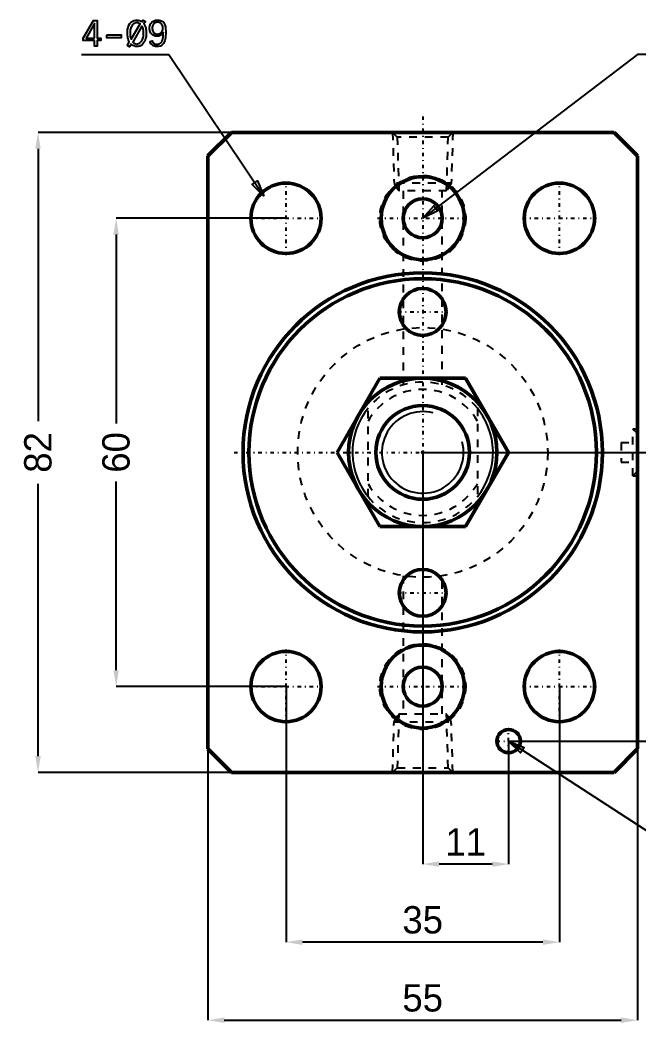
# Model space of a CAD drawing. Header units: millimetres. Extents: x -52 to 298, y -275 to 56.
# Drawn here: x -51.5 to 27.7, y -73.1 to 55.4 of the extents above; entities that cross this region are included whole.
import ezdxf

# ---------------------------------------------------------------- set-up
doc = ezdxf.new("R2010")
doc.units = ezdxf.units.MM
doc.linetypes.add('Center', pattern=[1.5, 0.45, -0.5, 0.05, -0.5])
doc.linetypes.add('Dashed', pattern=[2, 1, -1])
for name, color, linetype, lineweight in [('2d ConnectionPoints', 7, 'Continuous', 50), ('AM_0', 7, 'Continuous', 50), ('AM_5', 3, 'Continuous', 25), ('AM_7', 7, 'Center', 25), ('AM_9', 6, 'Dashed', 25)]:
    doc.layers.add(name, color=color, linetype=linetype, lineweight=lineweight)
doc.dimstyles.new('ISO-25', dxfattribs={"dimtxt": 2.5, "dimasz": 2.5, "dimexe": 1.25, "dimexo": 0.625, "dimtad": 1, "dimtxsty": 'Standard', "dimcen": 2.5, "dimadec": 0, "dimazin": 0, "dimtfac": 1, "dimtmove": 0, "dimatfit": 3, "dimfxl": 1, "dimarcsym": 0})

# ---------------------------------------------------------------- blocks, each defined once
blk = doc.blocks.new('1_JEXP_32_50ST_EX_rod_0_in_JEXP_FC_H_32_50ST_EX__0__0')
at = {"layer": 'AM_0'}
for p, q in [((-10.97, 0), (-5.48, 9.5)), ((-5.48, 9.5), (5.48, 9.5)), ((5.48, 9.5), (10.97, 0)), ((-5.48, -9.5), (-10.97, 0)), ((10.97, 0), (5.48, -9.5)), ((5.48, -9.5), (-5.48, -9.5))]:
    blk.add_line(p, q, dxfattribs=at)
for radius in [9.5, 6]:
    blk.add_circle((0, 0), radius, dxfattribs=at)
at = {"layer": 'AM_5'}
blk.add_arc((0, 0), 5.23, 75, 15, dxfattribs=at)
at = {"layer": 'AM_9'}
for p, q in [((-7, -5.66), (-7, 5.66)), ((7, 5.66), (7, -5.66))]:
    blk.add_line(p, q, dxfattribs=at)
for points in [[(-7, 5.66), (-7.47, 5.03), (-7.88, 4.36), (-8.23, 3.65), (-8.51, 2.92), (-8.73, 2.17), (-8.89, 1.4), (-8.98, 0.62), (-9, -0.17), (-8.95, -0.95), (-8.83, -1.73), (-8.65, -2.49), (-8.4, -3.23), (-8.09, -3.95), (-7.71, -4.64), (-7.28, -5.3), (-7, -5.66)], [(7, -5.66), (7.47, -5.03), (7.88, -4.36), (8.23, -3.65), (8.51, -2.92), (8.73, -2.17), (8.89, -1.4), (8.98, -0.62), (9, 0.17), (8.95, 0.95), (8.83, 1.73), (8.65, 2.49), (8.4, 3.23), (8.09, 3.95), (7.71, 4.64), (7.28, 5.3), (7, 5.66)]]:
    blk.add_lwpolyline(points, dxfattribs=at)
for radius, start, end in [(9, 38.9424, 141.0576), (8.07, 29.8085, 150.1915), (8.07, 209.8085, 330.1915), (9, 218.9424, 321.0576)]:
    blk.add_arc((0, 0), radius, start, end, dxfattribs=at)
blk = doc.blocks.new('2_JEXP_FC_H_32_50ST_body_0_in_JEXP_FC_H_32_50ST_EX__0__0')
at = {"layer": 'AM_0'}
for p, q in [((-24.5, 41), (-27.5, 38)), ((24.5, 41), (-24.5, 41)), ((27.5, 38), (24.5, 41)), ((-27.5, 38), (-27.5, -38)), ((27.5, -38), (27.5, 38)), ((-27.5, -38), (-24.5, -41)), ((24.5, -41), (27.5, -38)), ((-24.5, -41), (24.5, -41))]:
    blk.add_line(p, q, dxfattribs=at)
for centre, radius in [((0, 30), 5.32), ((-17.5, 30), 4.5), ((17.5, 30), 4.5), ((0, 30), 2.5), ((0, 0), 23), ((0, 0), 22.25), ((0, 18), 3), ((0, -18), 3), ((-17.5, -30), 4.5), ((0, -30), 5.32), ((17.5, -30), 4.5), ((0, -30), 2.5), ((11, -37), 1.5)]:
    blk.add_circle(centre, radius, dxfattribs=at)
at = {"layer": 'AM_5', "linetype": 'Dashed'}
for p, q in [((-3.86, 41), (-3.66, 34.5)), ((3.86, 41), (3.66, 34.5)), ((3.66, 34.5), (-3.66, 34.5)), ((-3.66, 34.5), (-3.05, 33.5)), ((3.66, 34.5), (3.05, 33.5)), ((-3.86, -41), (-3.66, -34.5)), ((-3.66, -34.5), (-3.05, -33.5)), ((-3.66, -34.5), (3.66, -34.5)), ((3.66, -34.5), (3.05, -33.5)), ((3.86, -41), (3.66, -34.5))]:
    blk.add_line(p, q, dxfattribs=at)
at = {"layer": 'AM_7'}
for p, q in [((0, 43.05), (0, -42.35)), ((-17.5, 25.27), (-17.5, 34.72)), ((17.5, 25.27), (17.5, 34.72)), ((-22.23, 30), (-12.78, 30)), ((-5.78, 30), (5.77, 30)), ((12.78, 30), (22.23, 30)), ((-3.15, 18), (3.15, 18)), ((-24.15, 0), (24.15, 0)), ((26.87, 0), (27.53, 0)), ((-3.15, -18), (3.15, -18)), ((-17.5, -34.72), (-17.5, -25.27)), ((17.5, -34.72), (17.5, -25.27)), ((-22.23, -30), (-12.78, -30)), ((-5.78, -30), (5.77, -30)), ((12.78, -30), (22.23, -30)), ((11, -38.58), (11, -35.42)), ((9.42, -37), (12.57, -37))]:
    blk.add_line(p, q, dxfattribs=at)
at = {"layer": 'AM_9'}
for p, q in [((-3.86, 41), (-3.26, 40.4)), ((-3.26, 40.4), (-3.05, 33.5)), ((3.26, 40.4), (-3.26, 40.4)), ((3.05, 33.5), (3.26, 40.4)), ((3.26, 40.4), (3.86, 41)), ((3.05, 33.5), (-3.05, 33.5)), ((-2.5, 33.5), (-2.5, 8.65)), ((2.5, 8.65), (2.5, 33.5)), ((27.4, 2.5), (26.9, 3)), ((26.9, -3), (26.9, 3)), ((27.5, 3), (26.9, 3)), ((27.4, -2.5), (27.4, 2.5)), ((25.4, 1.25), (27.4, 1.25)), ((25.4, 1.25), (25.4, -1.25)), ((25.4, 0), (27.4, 0)), ((25.4, -1.25), (27.4, -1.25)), ((26.9, -3), (27.4, -2.5)), ((26.9, -3), (27.5, -3)), ((-2.5, -15.8), (-2.5, -33.5)), ((2.5, -33.5), (2.5, -15.8)), ((-3.05, -33.5), (-3.26, -40.4)), ((-3.05, -33.5), (3.05, -33.5)), ((3.26, -40.4), (3.05, -33.5)), ((-3.26, -40.4), (-3.86, -41)), ((-3.26, -40.4), (3.26, -40.4)), ((3.86, -41), (3.26, -40.4))]:
    blk.add_line(p, q, dxfattribs=at)
for centre, radius in [((0, 30), 5.5), ((0, 0), 16), ((0, -30), 5.5)]:
    blk.add_circle(centre, radius, dxfattribs=at)
blk = doc.blocks.new('*D3')
at = {"layer": 'AM_5', "color": 0, "lineweight": -2}
for p, q in [((0, 0), (0, -52.75)), ((11, -37), (11, -52.75)), ((8.9, -52.75), (2.1, -52.75))]:
    blk.add_line(p, q, dxfattribs=at)
at = {"layer": 'AM_5', "color": 0}
for points in [[(2.1, -52.4), (2.1, -53.1), (0, -52.75)], [(8.9, -53.1), (8.9, -52.4), (11, -52.75)]]:
    blk.add_solid(points, dxfattribs=at)
at = {"layer": 'Defpoints', "color": 0}
for p in [(0, 0), (11, -37), (0, -52.75)]:
    blk.add_point(p, dxfattribs=at)
at = {"layer": 'AM_5', "color": 0, "insert": (5.5, -49.91), "char_height": 3.5, "attachment_point": 5}
blk.add_mtext('11', dxfattribs=at)
blk = doc.blocks.new('*D4')
at = {"layer": 'AM_5', "color": 0, "lineweight": -2}
for p, q in [((-17.5, -30), (-17.5, -62.75)), ((17.5, -30), (17.5, -62.75)), ((15.4, -62.75), (-15.4, -62.75))]:
    blk.add_line(p, q, dxfattribs=at)
at = {"layer": 'AM_5', "color": 0}
for points in [[(-15.4, -62.4), (-15.4, -63.1), (-17.5, -62.75)], [(15.4, -63.1), (15.4, -62.4), (17.5, -62.75)]]:
    blk.add_solid(points, dxfattribs=at)
at = {"layer": 'Defpoints', "color": 0}
for p in [(-17.5, -30), (17.5, -30), (-17.5, -62.75)]:
    blk.add_point(p, dxfattribs=at)
at = {"layer": 'AM_5', "color": 0, "insert": (0, -59.91), "char_height": 3.5, "attachment_point": 5}
blk.add_mtext('35', dxfattribs=at)
blk = doc.blocks.new('*D5')
at = {"layer": 'AM_5', "color": 0, "lineweight": -2}
for p, q in [((-27.5, -38), (-27.5, -72.75)), ((27.5, -38), (27.5, -72.75)), ((-25.4, -72.75), (25.4, -72.75))]:
    blk.add_line(p, q, dxfattribs=at)
at = {"layer": 'AM_5', "color": 0}
for points in [[(-25.4, -72.4), (-25.4, -73.1), (-27.5, -72.75)], [(25.4, -73.1), (25.4, -72.4), (27.5, -72.75)]]:
    blk.add_solid(points, dxfattribs=at)
at = {"layer": 'Defpoints', "color": 0}
for p in [(-27.5, -38), (27.5, -38), (27.5, -72.75)]:
    blk.add_point(p, dxfattribs=at)
at = {"layer": 'AM_5', "color": 0, "insert": (0, -69.91), "char_height": 3.5, "attachment_point": 5}
blk.add_mtext('55', dxfattribs=at)
blk = doc.blocks.new('*D6')
at = {"layer": 'AM_5', "color": 0, "lineweight": -2}
for p, q in [((-17.5, 30), (-39.25, 30)), ((-39.25, 27.9), (-39.25, 3.71)), ((-39.25, -27.9), (-39.25, -3.71)), ((-17.5, -30), (-39.25, -30))]:
    blk.add_line(p, q, dxfattribs=at)
at = {"layer": 'AM_5', "color": 0}
for points in [[(-38.9, 27.9), (-39.6, 27.9), (-39.25, 30)], [(-39.6, -27.9), (-38.9, -27.9), (-39.25, -30)]]:
    blk.add_solid(points, dxfattribs=at)
at = {"layer": 'Defpoints', "color": 0}
for p in [(-17.5, 30), (-39.25, -30), (-17.5, -30)]:
    blk.add_point(p, dxfattribs=at)
at = {"layer": 'AM_5', "color": 0, "insert": (-39.25, 0), "char_height": 3.5, "attachment_point": 5, "rotation": 90}
blk.add_mtext('60', dxfattribs=at)
blk = doc.blocks.new('*D7')
at = {"layer": 'AM_5', "color": 0, "lineweight": -2}
for p, q in [((-24.5, 41), (-49.25, 41)), ((-49.25, 38.9), (-49.25, 4.01)), ((-49.25, -38.9), (-49.25, -4.01)), ((-24.5, -41), (-49.25, -41))]:
    blk.add_line(p, q, dxfattribs=at)
at = {"layer": 'AM_5', "color": 0}
for points in [[(-48.9, 38.9), (-49.6, 38.9), (-49.25, 41)], [(-49.6, -38.9), (-48.9, -38.9), (-49.25, -41)]]:
    blk.add_solid(points, dxfattribs=at)
at = {"layer": 'Defpoints', "color": 0}
for p in [(-24.5, 41), (-49.25, -41), (-24.5, -41)]:
    blk.add_point(p, dxfattribs=at)
at = {"layer": 'AM_5', "color": 0, "insert": (-49.25, 0), "char_height": 3.5, "attachment_point": 5, "rotation": 90}
blk.add_mtext('82', dxfattribs=at)
blk = doc.blocks.new('*D8')
at = {"layer": 'AM_5', "color": 0, "lineweight": -2}
for p, q in [((0, 0), (39.25, 0)), ((39.25, -2.1), (39.25, -14.49)), ((39.25, -34.9), (39.25, -22.51)), ((11, -37), (39.25, -37))]:
    blk.add_line(p, q, dxfattribs=at)
at = {"layer": 'AM_5', "color": 0}
for points in [[(39.6, -2.1), (38.9, -2.1), (39.25, 0)], [(38.9, -34.9), (39.6, -34.9), (39.25, -37)]]:
    blk.add_solid(points, dxfattribs=at)
at = {"layer": 'Defpoints', "color": 0}
for p in [(0, 0), (39.25, 0), (11, -37)]:
    blk.add_point(p, dxfattribs=at)
at = {"layer": 'AM_5', "color": 0, "insert": (39.25, -18.5), "char_height": 3.5, "attachment_point": 5, "rotation": 90}
blk.add_mtext('37', dxfattribs=at)

msp = doc.modelspace()

# ---------------------------------------------------------------- linework, layer by layer
at = {"layer": '2d ConnectionPoints'}
msp.add_point((0, 0), dxfattribs=at)
at = {"layer": 'AM_5'}
for p, q in [((-43.7, 51), (-32.5, 51)), ((-32.5, 51), (-20.328, 32.828)), ((27.5, 51), (0, 30)), ((80.7, 51), (27.5, 51)), ((32.5, -51), (11, -37))]:
    msp.add_line(p, q, dxfattribs=at)
for points in [[(-42.003, 52.778), (-43.477, 52.778), (-43.477, 53.074), (-42.135, 55.349), (-41.684, 55.349), (-41.684, 53.085), (-41.193, 53.085), (-41.193, 52.778), (-41.684, 52.778), (-41.684, 52.05), (-42.003, 52.05), (-42.003, 52.778)], [(-37.559, 52.591), (-37.559, 52.591), (-37.606, 52.686), (-37.668, 52.837), (-37.668, 52.837), (-37.719, 52.999), (-37.746, 53.114), (-37.746, 53.114), (-37.769, 53.232), (-37.793, 53.414), (-37.793, 53.414), (-37.806, 53.602), (-37.809, 53.731), (-37.809, 53.731), (-37.803, 53.926), (-37.773, 54.199), (-37.773, 54.199), (-37.717, 54.45), (-37.665, 54.605), (-37.665, 54.605), (-37.603, 54.748), (-37.49, 54.938), (-37.49, 54.938), (-37.354, 55.098), (-37.25, 55.187), (-37.25, 55.187), (-37.137, 55.262), (-36.952, 55.342), (-36.952, 55.342), (-36.748, 55.386), (-36.601, 55.394), (-36.601, 55.394), (-36.451, 55.386), (-36.242, 55.34), (-36.242, 55.34), (-36.051, 55.254), (-35.934, 55.176), (-35.809, 55.397), (-35.509, 55.224), (-35.688, 54.91), (-35.688, 54.91), (-35.632, 54.819), (-35.559, 54.671), (-35.559, 54.671), (-35.498, 54.507), (-35.464, 54.39), (-35.464, 54.39), (-35.437, 54.267), (-35.407, 54.073), (-35.407, 54.073), (-35.391, 53.869), (-35.388, 53.727), (-35.388, 53.727), (-35.394, 53.539), (-35.421, 53.271), (-35.421, 53.271), (-35.473, 53.018), (-35.521, 52.858), (-35.521, 52.858), (-35.58, 52.707), (-35.689, 52.506), (-35.689, 52.506), (-35.823, 52.333), (-35.926, 52.233), (-35.926, 52.233), (-36.04, 52.149), (-36.23, 52.058), (-36.23, 52.058), (-36.442, 52.009), (-36.596, 52), (-36.596, 52), (-36.767, 52.012), (-37.002, 52.074), (-37.002, 52.074), (-37.212, 52.189), (-37.338, 52.296), (-37.518, 51.986), (-37.809, 52.15), (-37.559, 52.591)], [(-33.985, 52.005), (-33.985, 52.005), (-34.077, 52.008), (-34.211, 52.023), (-34.211, 52.023), (-34.338, 52.053), (-34.42, 52.08), (-34.42, 52.08), (-34.497, 52.112), (-34.602, 52.172), (-34.602, 52.172), (-34.695, 52.245), (-34.749, 52.3), (-34.749, 52.3), (-34.797, 52.361), (-34.854, 52.459), (-34.854, 52.459), (-34.893, 52.568), (-34.909, 52.646), (-34.622, 52.737), (-34.622, 52.737), (-34.589, 52.649), (-34.528, 52.535), (-34.528, 52.535), (-34.454, 52.446), (-34.397, 52.399), (-34.397, 52.399), (-34.332, 52.362), (-34.22, 52.322), (-34.22, 52.322), (-34.088, 52.3), (-33.99, 52.296), (-33.99, 52.296), (-33.861, 52.305), (-33.693, 52.353), (-33.693, 52.353), (-33.555, 52.443), (-33.48, 52.525), (-33.48, 52.525), (-33.417, 52.62), (-33.341, 52.77), (-33.341, 52.77), (-33.287, 52.932), (-33.264, 53.045), (-33.264, 53.045), (-33.247, 53.165), (-33.227, 53.356), (-33.227, 53.356), (-33.213, 53.563), (-33.207, 53.708), (-33.202, 53.811), (-33.202, 53.811), (-33.254, 53.721), (-33.346, 53.602), (-33.346, 53.602), (-33.455, 53.502), (-33.537, 53.447), (-33.537, 53.447), (-33.624, 53.401), (-33.763, 53.351), (-33.763, 53.351), (-33.91, 53.325), (-34.012, 53.319), (-34.012, 53.319), (-34.119, 53.325), (-34.271, 53.353), (-34.271, 53.353), (-34.413, 53.405), (-34.504, 53.453), (-34.504, 53.453), (-34.588, 53.51), (-34.701, 53.612), (-34.701, 53.612), (-34.796, 53.732), (-34.851, 53.822), (-34.851, 53.822), (-34.896, 53.92), (-34.945, 54.075), (-34.945, 54.075), (-34.972, 54.243), (-34.977, 54.361), (-34.977, 54.361), (-34.971, 54.479), (-34.943, 54.645), (-34.943, 54.645), (-34.889, 54.8), (-34.839, 54.897), (-34.839, 54.897), (-34.78, 54.987), (-34.676, 55.106), (-34.676, 55.106), (-34.552, 55.207), (-34.459, 55.263), (-34.459, 55.263), (-34.36, 55.311), (-34.203, 55.362), (-34.203, 55.362), (-34.035, 55.389), (-33.917, 55.394), (-33.917, 55.394), (-33.758, 55.386), (-33.549, 55.344), (-33.549, 55.344), (-33.374, 55.267), (-33.276, 55.195), (-33.276, 55.195), (-33.193, 55.11), (-33.088, 54.962), (-33.088, 54.962), (-33.01, 54.789), (-32.973, 54.659), (-32.973, 54.659), (-32.944, 54.518), (-32.913, 54.283), (-32.913, 54.283), (-32.896, 54.02), (-32.893, 53.829), (-32.893, 53.829), (-32.896, 53.636), (-32.913, 53.362), (-32.913, 53.362), (-32.944, 53.104), (-32.973, 52.942), (-32.973, 52.942), (-33.011, 52.788), (-33.093, 52.577), (-33.093, 52.577), (-33.203, 52.389), (-33.293, 52.275), (-33.293, 52.275), (-33.398, 52.178), (-33.587, 52.072), (-33.587, 52.072), (-33.813, 52.015), (-33.985, 52.005)], [(-41.998, 53.085), (-41.998, 54.967), (-43.086, 53.085), (-41.998, 53.085)], [(-37.468, 53.697), (-37.468, 53.697), (-37.462, 53.53), (-37.433, 53.292), (-37.433, 53.292), (-37.38, 53.07), (-37.331, 52.93), (-36.184, 54.912), (-36.184, 54.912), (-36.261, 54.968), (-36.381, 55.028), (-36.381, 55.028), (-36.507, 55.06), (-36.594, 55.067), (-36.594, 55.067), (-36.686, 55.06), (-36.82, 55.023), (-36.82, 55.023), (-36.947, 54.956), (-37.028, 54.894), (-37.028, 54.894), (-37.105, 54.819), (-37.208, 54.686), (-37.208, 54.686), (-37.297, 54.528), (-37.348, 54.408), (-37.348, 54.408), (-37.391, 54.28), (-37.438, 54.074), (-37.438, 54.074), (-37.463, 53.853), (-37.468, 53.697)], [(-36.612, 52.328), (-36.612, 52.328), (-36.512, 52.335), (-36.371, 52.374), (-36.371, 52.374), (-36.239, 52.446), (-36.156, 52.513), (-36.156, 52.513), (-36.079, 52.592), (-35.977, 52.731), (-35.977, 52.731), (-35.891, 52.893), (-35.842, 53.015), (-35.842, 53.015), (-35.802, 53.144), (-35.758, 53.346), (-35.758, 53.346), (-35.734, 53.56), (-35.729, 53.708), (-35.729, 53.708), (-35.732, 53.813), (-35.743, 53.964), (-35.743, 53.964), (-35.764, 54.109), (-35.784, 54.202), (-35.784, 54.202), (-35.808, 54.292), (-35.85, 54.419), (-35.85, 54.419), (-35.901, 54.536), (-35.939, 54.609), (-37.119, 52.573), (-37.119, 52.573), (-37.03, 52.485), (-36.885, 52.389), (-36.885, 52.389), (-36.726, 52.337), (-36.612, 52.328)], [(-33.971, 53.602), (-33.971, 53.602), (-33.885, 53.605), (-33.765, 53.626), (-33.765, 53.626), (-33.656, 53.664), (-33.59, 53.699), (-33.59, 53.699), (-33.53, 53.742), (-33.452, 53.816), (-33.452, 53.816), (-33.387, 53.905), (-33.351, 53.971), (-33.351, 53.971), (-33.322, 54.043), (-33.291, 54.158), (-33.291, 54.158), (-33.274, 54.282), (-33.271, 54.37), (-33.271, 54.37), (-33.274, 54.455), (-33.291, 54.575), (-33.291, 54.575), (-33.324, 54.686), (-33.354, 54.756), (-33.354, 54.756), (-33.39, 54.821), (-33.454, 54.907), (-33.454, 54.907), (-33.532, 54.98), (-33.59, 55.021), (-33.59, 55.021), (-33.654, 55.056), (-33.756, 55.093), (-33.756, 55.093), (-33.866, 55.113), (-33.944, 55.117), (-33.944, 55.117), (-34.025, 55.113), (-34.138, 55.093), (-34.138, 55.093), (-34.242, 55.055), (-34.306, 55.02), (-34.306, 55.02), (-34.365, 54.978), (-34.443, 54.905), (-34.443, 54.905), (-34.509, 54.818), (-34.546, 54.753), (-34.546, 54.753), (-34.577, 54.682), (-34.61, 54.57), (-34.61, 54.57), (-34.628, 54.448), (-34.631, 54.361), (-34.631, 54.361), (-34.628, 54.277), (-34.612, 54.156), (-34.612, 54.156), (-34.582, 54.043), (-34.554, 53.972), (-34.554, 53.972), (-34.52, 53.906), (-34.459, 53.818), (-34.459, 53.818), (-34.384, 53.743), (-34.327, 53.701), (-34.327, 53.701), (-34.266, 53.665), (-34.164, 53.626), (-34.164, 53.626), (-34.052, 53.606), (-33.971, 53.602)], [(-40.445, 53.515), (-38.625, 53.515), (-38.625, 53.106), (-40.445, 53.106), (-40.445, 53.515)], [(-20.328, 32.828), (-21.846, 34.339), (-21.148, 34.807), (-20.328, 32.828)], [(0, 30), (1.414, 31.608), (1.924, 30.941), (0, 30)], [(11, -37), (12.989, -37.794), (12.531, -38.498), (11, -37)]]:
    msp.add_lwpolyline(points, dxfattribs=at)

# ---------------------------------------------------------------- block references
for name in ['2_JEXP_FC_H_32_50ST_body_0_in_JEXP_FC_H_32_50ST_EX__0__0', '1_JEXP_32_50ST_EX_rod_0_in_JEXP_FC_H_32_50ST_EX__0__0']:
    msp.add_blockref(name, (0, 0))

# ---------------------------------------------------------------- dimensions: what is measured, and where the dimension line sits
for base, p1, p2, text, picture, middle in [((-49.25, -41), (-24.5, 41), (-24.5, -41), '82', '*D7', (-49.25, 0)), ((-39.25, -30), (-17.5, 30), (-17.5, -30), '60', '*D6', (-39.25, 0)), ((39.25, 0), (11, -37), (0, 0), '37', '*D8', (39.25, -18.5))]:
    dim = msp.add_linear_dim(base=base, p1=p1, p2=p2, angle=90, text=text, dimstyle='ISO-25', override={"dimtxt": 3.5, "dimasz": 2.1, "dimexe": 0, "dimexo": 0, "dimgap": 1.05}, dxfattribs=at)
    dim.commit()
    dim.dimension.update_dxf_attribs({"geometry": picture, "text_midpoint": middle, "dimtype": 160, "text_rotation": 90})
for base, p1, p2, text, picture, middle in [((0, -52.75), (11, -37), (0, 0), '11', '*D3', (5.5, -52.75)), ((-17.5, -62.75), (17.5, -30), (-17.5, -30), '35', '*D4', (0, -62.75)), ((27.5, -72.75), (-27.5, -38), (27.5, -38), '55', '*D5', (0, -72.75))]:
    dim = msp.add_linear_dim(base=base, p1=p1, p2=p2, text=text, dimstyle='ISO-25', override={"dimtxt": 3.5, "dimasz": 2.1, "dimexe": 0, "dimexo": 0, "dimgap": 1.05}, dxfattribs=at)
    dim.commit()
    dim.dimension.update_dxf_attribs({"geometry": picture, "text_midpoint": middle, "dimtype": 160})

doc.saveas('drawing.dxf')
